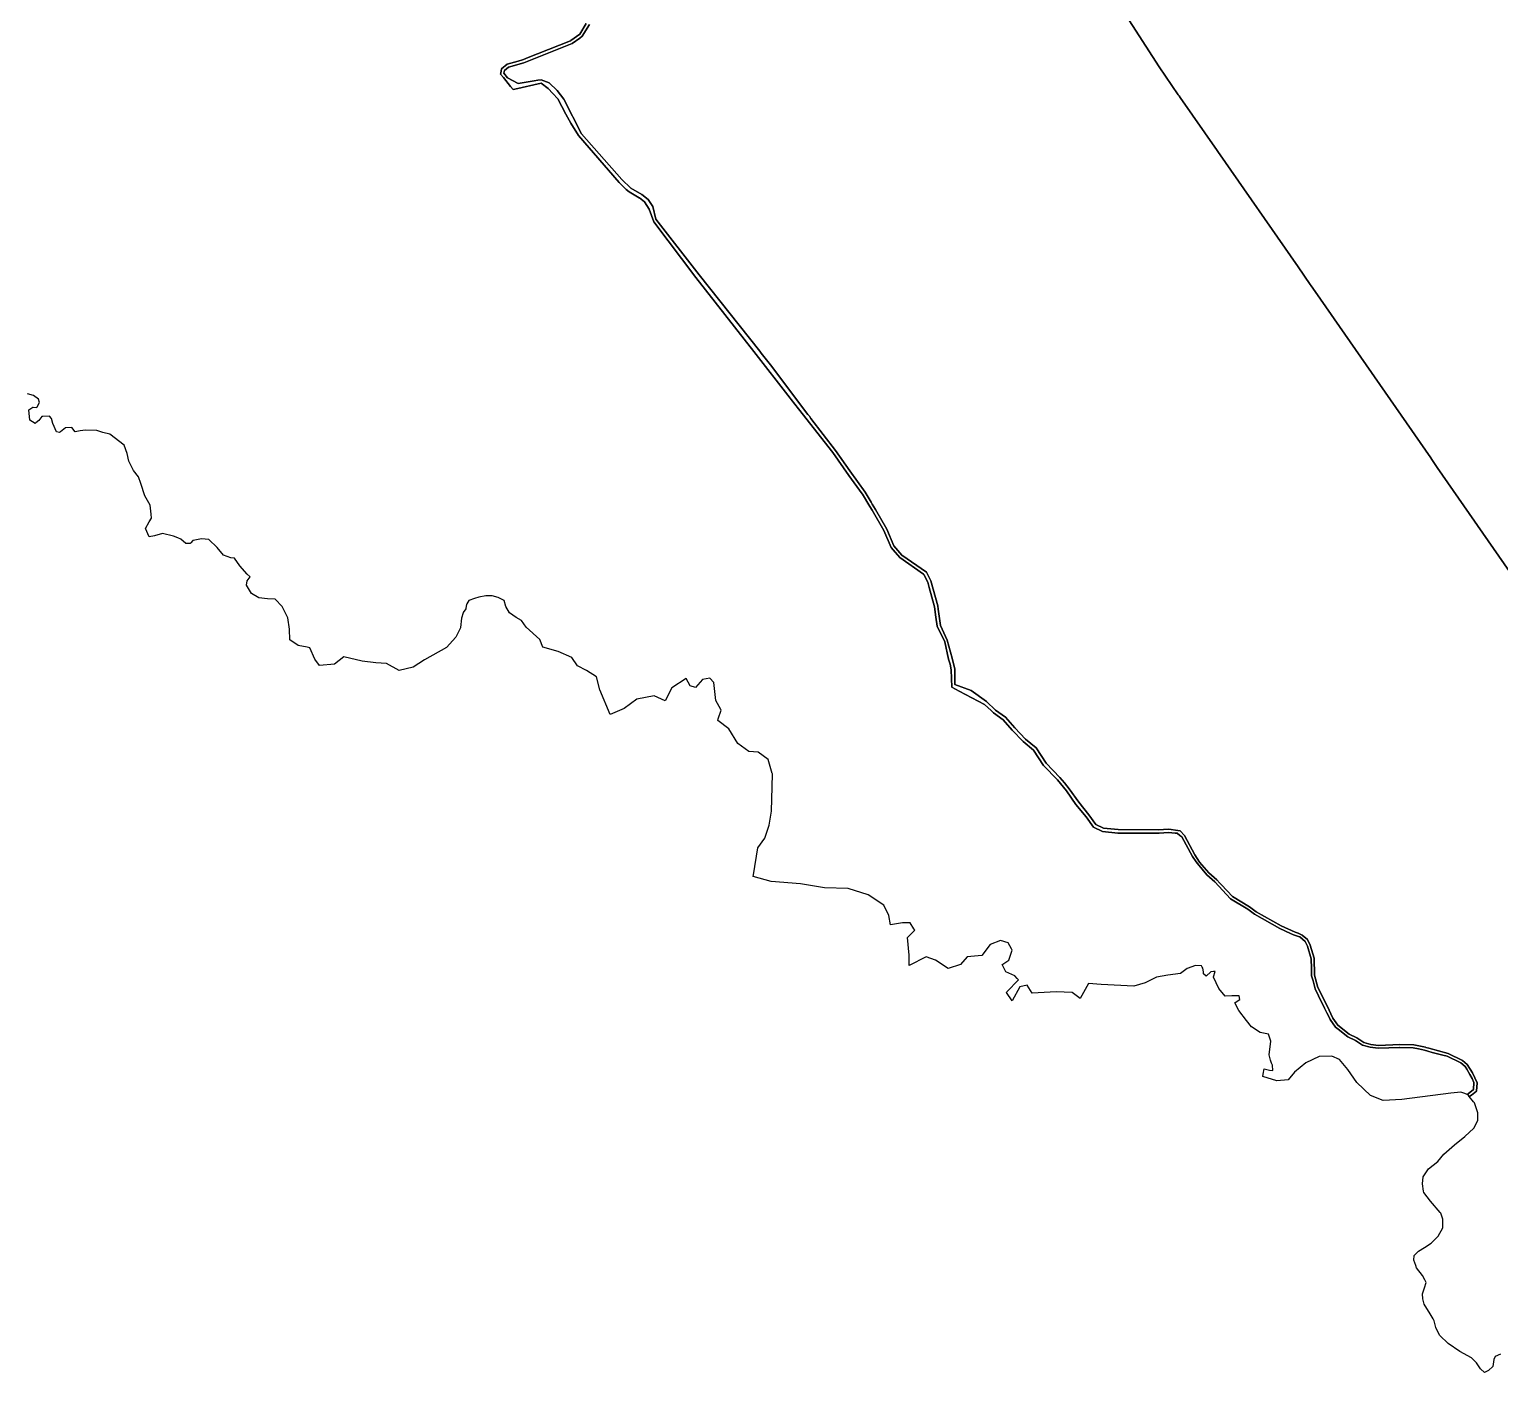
# Model space of a CAD drawing. Header units: metres. Extents: x 3 to 1005126, y 39 to 4383651.
# Drawn here: x 490385 to 492204, y 4355992 to 4357654 of the extents above; entities that cross this region are included whole.
import ezdxf

# ---------------------------------------------------------------- set-up
doc = ezdxf.new("R2010")
doc.units = ezdxf.units.M
doc.header["$MEASUREMENT"] = 0
doc.layers.add('TM_Llucmajor', color=7, linetype='Continuous')

msp = doc.modelspace()

# ---------------------------------------------------------------- linework, layer by layer
at = {"layer": 'TM_Llucmajor', "linetype": 'Continuous', "flags": 128}
for points in [[(491680, 4357767.3), (491782.5, 4357607.6), (491806.3, 4357573.2), (491807.2, 4357571.9), (491808.7, 4357569.8), (491854.3, 4357504.2), (491855.3, 4357502.8), (491954.4, 4357360.1), (491969.6, 4357338.2), (491970.8, 4357336.5), (491975.5, 4357329.7), (492118.7, 4357123.6), (492120.1, 4357121.6), (492126.8, 4357111.9), (492222.9, 4356973.6)], [(492222.9, 4356973.6), (492126.8, 4357111.9), (492120.1, 4357121.6), (492118.7, 4357123.6), (491975.5, 4357329.7), (491970.8, 4357336.5), (491969.6, 4357338.2), (491954.4, 4357360.1), (491855.3, 4357502.8), (491854.3, 4357504.2), (491808.7, 4357569.8), (491807.2, 4357571.9), (491806.3, 4357573.2), (491782.5, 4357607.6), (491680, 4357767.3)], [(491073.6, 4357661.2), (491065.7, 4357648.3), (491065.6, 4357648.3), (491054.7, 4357640.1), (491054.4, 4357639.9), (491054.3, 4357639.8), (490999.8, 4357618.3), (490998.3, 4357617.7), (490994.9, 4357616.3), (490994.8, 4357616.3), (490989.3, 4357614.7), (490975.7, 4357610.8), (490969, 4357605.4), (490969, 4357605.3), (490967.9, 4357599.8), (490967.6, 4357598.7), (490971.1, 4357594.3), (490980, 4357583.4), (490983.1, 4357579.5), (490985.4, 4357580), (491017.9, 4357587.6), (491026.5, 4357580.7), (491032.5, 4357574.5), (491038.4, 4357568.2), (491048.4, 4357549.3), (491054.4, 4357537.8), (491064.1, 4357522.6), (491114.3, 4357464.6), (491123.2, 4357456), (491126.6, 4357452.9), (491139.3, 4357445.6), (491139.5, 4357445.4), (491145.8, 4357440.6), (491151.6, 4357431.6), (491151.7, 4357431.4), (491157.3, 4357415.8), (491209.1, 4357347.1), (491209.3, 4357346.9), (491280.9, 4357255.4), (491326.2, 4357197.6), (491327.3, 4357196.1), (491336.4, 4357184.6), (491378.8, 4357130.4), (491378.9, 4357130.2), (491398.8, 4357102.1), (491415.2, 4357079.2), (491415.5, 4357078.8), (491424.5, 4357063.6), (491427.3, 4357058.9), (491442.1, 4357034), (491450.9, 4357012.8), (491453.3, 4357010), (491461.5, 4357000.5), (491491, 4356980), (491491.5, 4356979.6), (491496.3, 4356969.9), (491498.1, 4356963.2), (491504.6, 4356939.4), (491506.4, 4356926.7), (491508, 4356915.3), (491517.4, 4356896.1), (491522.1, 4356874.6), (491523.8, 4356868.3), (491525.4, 4356861.4), (491526.1, 4356840.1), (491535.2, 4356835.2), (491566.5, 4356818.4), (491574.7, 4356810.9), (491577.5, 4356808.3), (491589.4, 4356799.6), (491600.7, 4356786.6), (491614.3, 4356772.6), (491627.1, 4356762), (491639.4, 4356743.2), (491656.6, 4356725.4), (491667.8, 4356711.8), (491679.5, 4356694.9), (491692.2, 4356679.5), (491701.5, 4356666.6), (491712.5, 4356661.4), (491731.4, 4356659.4), (491736, 4356659.4), (491782.5, 4356659.4), (491794.1, 4356660), (491802.5, 4356659.3), (491804.8, 4356659.1), (491808.3, 4356656.5), (491810.5, 4356654.9), (491823.7, 4356630.6), (491828.4, 4356623.7), (491829.9, 4356621.6), (491841.6, 4356607.6), (491851.4, 4356599.2), (491870.9, 4356578.2), (491892.4, 4356565.4), (491900.5, 4356559), (491931.8, 4356541.3), (491945.3, 4356535.1), (491948.8, 4356533.6), (491956.2, 4356531), (491956.8, 4356530.8), (491963.2, 4356525.4), (491966, 4356519.3), (491970.8, 4356503.6), (491971.1, 4356491.8), (491971.3, 4356482.8), (491973, 4356476.5), (491975.6, 4356466.8), (491975.6, 4356466.7), (491979.9, 4356457.9), (491987.3, 4356442.7), (491990.2, 4356436.9), (491994.1, 4356428.9), (491994.2, 4356428.7), (492000.8, 4356419.3), (492000.9, 4356419.2), (492004.2, 4356416.6), (492016, 4356407.4), (492025.7, 4356402.8), (492034.3, 4356397), (492043.8, 4356394.3), (492053.6, 4356393.1), (492053.8, 4356393.2), (492080, 4356394.2), (492080.2, 4356394.2), (492097.1, 4356393.8), (492103.5, 4356392.5), (492111, 4356390.9), (492115, 4356389.6), (492120.4, 4356387.9), (492133.7, 4356384.7), (492139, 4356383.4), (492139.1, 4356383.4), (492156, 4356375.1), (492161.1, 4356370.6), (492163.4, 4356367.1), (492167.2, 4356360.7), (492169.9, 4356355.5), (492172.1, 4356350.9), (492171.4, 4356342.1), (492165, 4356336.8), (492164.9, 4356336.7), (492163.6, 4356335.9), (492160.9, 4356336.9), (492156, 4356338.7), (492143.5, 4356337.7), (492083, 4356329.6), (492059.8, 4356328.4), (492044.2, 4356334.5), (492027.3, 4356350.8), (492016, 4356367), (492005.8, 4356379.2), (491996.2, 4356383.3), (491980.7, 4356382.7), (491964.1, 4356375.2), (491950.2, 4356363.4), (491942.3, 4356354), (491928.1, 4356352.9), (491911, 4356358.3), (491911.4, 4356361), (491912.4, 4356367.8), (491919, 4356366.1), (491923.1, 4356365.5), (491923, 4356372), (491921.8, 4356374.6), (491920.7, 4356377), (491920.4, 4356378.2), (491918.8, 4356384.9), (491920.9, 4356402), (491917.7, 4356410.6), (491917.7, 4356410.6), (491907.4, 4356412.4), (491897, 4356419.4), (491890.7, 4356427.5), (491881.2, 4356440), (491876.2, 4356449.3), (491876.6, 4356449.6), (491882.6, 4356453.6), (491881.4, 4356458), (491881.1, 4356458), (491872.7, 4356457.9), (491864.3, 4356457.7), (491856.5, 4356467), (491849.8, 4356481), (491850, 4356481.5), (491852.1, 4356487.9), (491849.9, 4356487.9), (491846.7, 4356487.7), (491840.6, 4356482.2), (491837.5, 4356485.4), (491837.3, 4356487.6), (491836.8, 4356492.1), (491835.9, 4356493.5), (491834.8, 4356495), (491827.6, 4356495.7), (491817.3, 4356491.7), (491808.9, 4356485.5), (491793.2, 4356483.6), (491779.2, 4356481), (491765.3, 4356474.1), (491751.1, 4356470), (491710.9, 4356472), (491695.2, 4356473.2), (491684.7, 4356454.5), (491675, 4356462), (491655.3, 4356462.8), (491625.6, 4356461.2), (491619.3, 4356471.2), (491610.3, 4356469.2), (491600.6, 4356451.6), (491593.5, 4356462.3), (491594.1, 4356463), (491608.6, 4356477.9), (491607, 4356479.6), (491603.8, 4356482.8), (491593, 4356487.6), (491588.5, 4356496.9), (491589, 4356497.2), (491596.6, 4356502), (491600.9, 4356514.3), (491599.9, 4356516.1), (491595.8, 4356523.4), (491586.3, 4356526.5), (491573.4, 4356521.4), (491563.1, 4356507.7), (491545.1, 4356506.3), (491536.9, 4356496.6), (491521.7, 4356491.9), (491505.9, 4356502.2), (491494.2, 4356506.1), (491473.2, 4356495.6), (491473.2, 4356498.2), (491473.3, 4356508.3), (491471, 4356530.3), (491480.3, 4356539.2), (491479.2, 4356540.9), (491474.4, 4356548.2), (491465.1, 4356548.3), (491450.3, 4356545.9), (491448.1, 4356557.5), (491441.8, 4356570.3), (491422.4, 4356583), (491397.8, 4356590.6), (491368.3, 4356591.7), (491338.9, 4356596.4), (491302.5, 4356599.6), (491280.3, 4356605.8), (491280.6, 4356607.8), (491285.9, 4356641.3), (491294.7, 4356653.2), (491300.2, 4356669), (491302.9, 4356686.7), (491303.9, 4356716.5), (491304, 4356732.7), (491303.8, 4356733.2), (491298.6, 4356750.6), (491286.6, 4356759.6), (491274.9, 4356760.4), (491261.2, 4356770.3), (491250.2, 4356788.6), (491236.5, 4356798.9), (491237, 4356800.6), (491240.5, 4356811.5), (491240.1, 4356812.4), (491234.2, 4356823.6), (491231.7, 4356845.8), (491226.7, 4356851.2), (491217.5, 4356849.5), (491209, 4356839.7), (491202.3, 4356841.6), (491197.4, 4356850.9), (491179.7, 4356839.1), (491171.2, 4356823), (491157.8, 4356829.1), (491136.2, 4356825.2), (491120.6, 4356813.5), (491103.2, 4356806.3), (491090.4, 4356836.8), (491086.4, 4356852.7), (491074, 4356860.6), (491063, 4356866.5), (491055.7, 4356876.7), (491039.1, 4356884), (491019.8, 4356889.6), (491016.4, 4356899.1), (490999.3, 4356914.2), (490993.6, 4356922.6), (490987.1, 4356926.2), (490978.8, 4356932), (490974.2, 4356939.9), (490972, 4356947.3), (490964.8, 4356951.1), (490957.2, 4356953), (490949.3, 4356953), (490940.8, 4356951.5), (490935.6, 4356949.7), (490928.2, 4356947.1), (490926, 4356943.1), (490925.6, 4356942.4), (490924.7, 4356937.9), (490924.5, 4356936.8), (490921.5, 4356932.2), (490921.3, 4356931.8), (490919.5, 4356925.3), (490918.1, 4356913.7), (490918, 4356913.2), (490912.5, 4356901.7), (490900.8, 4356889.1), (490873.6, 4356873.7), (490859.6, 4356864.8), (490842, 4356860.5), (490826.6, 4356869.3), (490813.4, 4356870.1), (490796.2, 4356872.3), (490773.9, 4356877.4), (490762.1, 4356868.4), (490743.5, 4356866.8), (490737.9, 4356874.5), (490731.6, 4356888.7), (490728.3, 4356889.3), (490717, 4356891.5), (490707, 4356898.7), (490706.4, 4356911.7), (490704.5, 4356925.9), (490697.3, 4356939.9), (490688.7, 4356949), (490679.1, 4356949.5), (490668.7, 4356950.5), (490659.4, 4356955.8), (490653.4, 4356966.1), (490654, 4356971.6), (490657.9, 4356976.5), (490654.1, 4356979.8), (490645.1, 4356990.2), (490638.6, 4356999.5), (490634, 4357000.1), (490625, 4357003.2), (490616.9, 4357012.7), (490606.7, 4357022.6), (490597.6, 4357023.6), (490587.2, 4357021.3), (490586.8, 4357021.3), (490584.5, 4357018.6), (490583.6, 4357017.6), (490578.2, 4357017.8), (490572.2, 4357023.2), (490568.3, 4357024.7), (490563, 4357026.8), (490549.5, 4357030.3), (490539.4, 4357027.1), (490532.7, 4357025.9), (490528.3, 4357036.4), (490533, 4357044.7), (490535.9, 4357049.3), (490535.4, 4357054), (490534.2, 4357065.1), (490527.5, 4357076.6), (490522.7, 4357092.1), (490519.7, 4357100.3), (490513.6, 4357108), (490507.8, 4357119.7), (490505.6, 4357129), (490501.9, 4357139.3), (490484.3, 4357153), (490475.7, 4357155), (490468.1, 4357157.7), (490454.1, 4357158), (490447.3, 4357157.2), (490441.3, 4357156), (490437.3, 4357161.3), (490429.9, 4357161.1), (490429.3, 4357161.1), (490423, 4357155.8), (490421.9, 4357155), (490418.1, 4357155.9), (490413.7, 4357166.1), (490411.9, 4357172.4), (490409.4, 4357175.5), (490401.1, 4357175.1), (490400.1, 4357175), (490396.5, 4357170.1), (490392.8, 4357167), (490391.6, 4357166.1), (490385, 4357170.5), (490383.9, 4357183.4), (490388.7, 4357186.5), (490389.1, 4357186.5), (490393.7, 4357186), (490394.2, 4357186.8), (490397.3, 4357192.2), (490396, 4357196.5), (490389.6, 4357200.8), (490382.2, 4357203.1)], [(491077.6, 4357659.9), (491068.7, 4357645.6), (491065.6, 4357643.3), (491056.3, 4357636.4), (491052.2, 4357634.8), (490996.3, 4357612.6), (490977.3, 4357607.1), (490972.6, 4357603.2), (490971.9, 4357599.7), (490976.4, 4357594.1), (490989.6, 4357586.9), (491009.1, 4357590.2), (491013.7, 4357591), (491017.9, 4357591.7), (491027.9, 4357588), (491037.6, 4357578.4), (491045.9, 4357567.7), (491067.6, 4357524.9), (491117.6, 4357468.4), (491128.7, 4357457.5), (491142.5, 4357449.8), (491150.4, 4357443.4), (491156, 4357434.9), (491159.8, 4357419.1), (491213.3, 4357350.3), (491288.4, 4357255.8), (491290.3, 4357253.4), (491301.5, 4357238.7), (491348, 4357177.5), (491349.8, 4357175.2), (491351.7, 4357172.6), (491382, 4357132.8), (491400, 4357107.7), (491418.8, 4357081.5), (491426.2, 4357068.8), (491427.5, 4357066.5), (491431.5, 4357059.8), (491445.7, 4357035.7), (491454.3, 4357014.9), (491464.2, 4357003.5), (491494.6, 4356982.3), (491500.1, 4356971.4), (491508.6, 4356940.5), (491509.2, 4356936.4), (491512.2, 4356916.3), (491520.4, 4356898.3), (491526.3, 4356875.9), (491529.8, 4356862.3), (491529.8, 4356843.1), (491549.9, 4356835.7), (491568.9, 4356822.1), (491580.2, 4356811.6), (491592.3, 4356802.8), (491603.8, 4356789.5), (491617.3, 4356775.8), (491630.3, 4356764.8), (491642.8, 4356745.9), (491659.8, 4356728.3), (491665.4, 4356721.5), (491671.2, 4356714.3), (491683, 4356697.5), (491695.6, 4356682.1), (491704.3, 4356670), (491713.7, 4356665.6), (491731.7, 4356663.7), (491781.5, 4356663.6), (491794.7, 4356664.4), (491805.8, 4356662.7), (491808.5, 4356662.3), (491813.8, 4356656.6), (491826.7, 4356632.3), (491832.7, 4356623.6), (491844.2, 4356610.1), (491853.9, 4356601.7), (491857.7, 4356597.6), (491859.8, 4356595.4), (491873.2, 4356581.1), (491894.5, 4356568.3), (491902.5, 4356561.9), (491933.4, 4356544.5), (491950.8, 4356536.9), (491954.4, 4356535.4), (491956.1, 4356534.6), (491959.6, 4356533.1), (491966, 4356527.6), (491969.3, 4356520.6), (491974.3, 4356504.4), (491974.8, 4356483.7), (491979.1, 4356468.3), (491990.4, 4356445.4), (491997.5, 4356430.5), (492003.7, 4356421.6), (492017.9, 4356410.4), (492027.4, 4356406), (492035.8, 4356400.3), (492044.5, 4356397.8), (492053.9, 4356396.7), (492080.2, 4356397.8), (492097.8, 4356397.4), (492108.1, 4356395.2), (492112, 4356394.3), (492112.6, 4356394.1), (492116.3, 4356393), (492140.3, 4356386.7), (492158, 4356378.1), (492163.9, 4356373), (492170.3, 4356362.7), (492176, 4356350.2), (492175.2, 4356340), (492168.9, 4356335.2), (492167.2, 4356334), (492166.4, 4356333.5), (492164.9, 4356335.4), (492163.6, 4356335.9), (492164.9, 4356336.7), (492165, 4356336.8), (492171.4, 4356342.1), (492172.1, 4356350.9), (492169.9, 4356355.5), (492167.2, 4356360.7), (492163.4, 4356367.1), (492161.1, 4356370.6), (492156, 4356375.1), (492139.1, 4356383.4), (492139, 4356383.4), (492133.7, 4356384.7), (492120.4, 4356387.9), (492115, 4356389.6), (492111, 4356390.9), (492103.5, 4356392.5), (492097.1, 4356393.8), (492080.2, 4356394.2), (492080, 4356394.2), (492053.8, 4356393.2), (492053.6, 4356393.1), (492043.8, 4356394.3), (492034.3, 4356397), (492025.7, 4356402.8), (492016, 4356407.4), (492004.2, 4356416.6), (492000.9, 4356419.2), (492000.8, 4356419.3), (491994.2, 4356428.7), (491994.1, 4356428.9), (491990.2, 4356436.9), (491987.3, 4356442.7), (491979.9, 4356457.9), (491975.6, 4356466.7), (491975.6, 4356466.8), (491973, 4356476.5), (491971.3, 4356482.8), (491971.1, 4356491.8), (491970.8, 4356503.6), (491966, 4356519.3), (491963.2, 4356525.4), (491956.8, 4356530.8), (491956.2, 4356531), (491948.8, 4356533.6), (491945.3, 4356535.1), (491931.8, 4356541.3), (491900.5, 4356559), (491892.4, 4356565.4), (491870.9, 4356578.2), (491851.4, 4356599.2), (491841.6, 4356607.6), (491829.9, 4356621.6), (491828.4, 4356623.7), (491823.7, 4356630.6), (491810.5, 4356654.9), (491808.3, 4356656.5), (491804.8, 4356659.1), (491802.5, 4356659.3), (491794.1, 4356660), (491782.5, 4356659.4), (491736, 4356659.4), (491731.4, 4356659.4), (491712.5, 4356661.4), (491701.5, 4356666.6), (491692.2, 4356679.5), (491679.5, 4356694.9), (491667.8, 4356711.8), (491656.6, 4356725.4), (491639.4, 4356743.2), (491627.1, 4356762), (491614.3, 4356772.6), (491600.7, 4356786.6), (491589.4, 4356799.6), (491577.5, 4356808.3), (491574.7, 4356810.9), (491566.5, 4356818.4), (491535.2, 4356835.2), (491526.1, 4356840.1), (491525.4, 4356861.4), (491523.8, 4356868.3), (491522.1, 4356874.6), (491517.4, 4356896.1), (491508, 4356915.3), (491506.4, 4356926.7), (491504.6, 4356939.4), (491498.1, 4356963.2), (491496.3, 4356969.9), (491491.5, 4356979.6), (491491, 4356980), (491461.5, 4357000.5), (491453.3, 4357010), (491450.9, 4357012.8), (491442.1, 4357034), (491427.3, 4357058.9), (491424.5, 4357063.6), (491415.5, 4357078.8), (491415.2, 4357079.2), (491398.8, 4357102.1), (491378.9, 4357130.2), (491378.8, 4357130.4), (491336.4, 4357184.6), (491327.3, 4357196.1), (491326.2, 4357197.6), (491280.9, 4357255.4), (491209.3, 4357346.9), (491209.1, 4357347.1), (491157.3, 4357415.8), (491151.7, 4357431.4), (491151.6, 4357431.6), (491145.8, 4357440.6), (491139.5, 4357445.4), (491139.3, 4357445.6), (491126.6, 4357452.9), (491123.2, 4357456), (491114.3, 4357464.6), (491064.1, 4357522.6), (491054.4, 4357537.8), (491048.4, 4357549.3), (491038.4, 4357568.2), (491032.5, 4357574.5), (491026.5, 4357580.7), (491017.9, 4357587.6), (490985.4, 4357580), (490983.1, 4357579.5), (490980, 4357583.4), (490971.1, 4357594.3), (490967.6, 4357598.7), (490967.9, 4357599.8), (490969, 4357605.3), (490969, 4357605.4), (490975.7, 4357610.8), (490989.3, 4357614.7), (490994.8, 4357616.3), (490994.9, 4357616.3), (490998.3, 4357617.7), (490999.8, 4357618.3), (491054.3, 4357639.8), (491054.4, 4357639.9), (491054.7, 4357640.1), (491065.6, 4357648.3), (491065.7, 4357648.3), (491073.6, 4357661.2)], [(492205.1, 4356014.3), (492198.2, 4356011.6), (492196.6, 4356007.7), (492195.4, 4355999.4), (492190.2, 4355994.2), (492185.2, 4355991.7), (492180.4, 4355996.4), (492175.4, 4356003.7), (492169.2, 4356009.8), (492154.5, 4356018), (492140.2, 4356027.8), (492129.8, 4356037.4), (492125, 4356047.1), (492124.9, 4356047.6), (492122.7, 4356055.9), (492121.5, 4356058.1), (492118.1, 4356064.3), (492110.5, 4356076.3), (492110, 4356078.1), (492108.7, 4356082.8), (492108.6, 4356089.2), (492111.1, 4356096.5), (492113, 4356103.1), (492111.4, 4356106.3), (492108.6, 4356111.9), (492101.1, 4356121.4), (492100.2, 4356124.1), (492097.9, 4356130.8), (492098.3, 4356136.8), (492103.6, 4356141.9), (492111.1, 4356146.4), (492119.3, 4356152), (492127.8, 4356160.7), (492133.7, 4356170.8), (492133.6, 4356181.4), (492131, 4356189), (492130.3, 4356189.7), (492118.4, 4356203.9), (492109.9, 4356214.5), (492109.6, 4356216.3), (492108.4, 4356225.4), (492109.1, 4356233.8), (492115.8, 4356243.7), (492127.5, 4356253), (492134.7, 4356262.1), (492148.1, 4356273.6), (492160.9, 4356283.9), (492172, 4356294), (492176.8, 4356303.8), (492176.8, 4356313), (492172.6, 4356325.6), (492171.7, 4356326.7), (492166.4, 4356333.5), (492167.2, 4356334), (492168.9, 4356335.2), (492175.2, 4356340), (492176, 4356350.2), (492170.3, 4356362.7), (492163.9, 4356373), (492158, 4356378.1), (492140.3, 4356386.7), (492116.3, 4356393), (492112.6, 4356394.1), (492112, 4356394.3), (492108.1, 4356395.2), (492097.8, 4356397.4), (492080.2, 4356397.8), (492053.9, 4356396.7), (492044.5, 4356397.8), (492035.8, 4356400.3), (492027.4, 4356406), (492017.9, 4356410.4), (492003.7, 4356421.6), (491997.5, 4356430.5), (491990.4, 4356445.4), (491979.1, 4356468.3), (491974.8, 4356483.7), (491974.3, 4356504.4), (491969.3, 4356520.6), (491966, 4356527.6), (491959.6, 4356533.1), (491956.1, 4356534.6), (491954.4, 4356535.4), (491950.8, 4356536.9), (491933.4, 4356544.5), (491902.5, 4356561.9), (491894.5, 4356568.3), (491873.2, 4356581.1), (491859.8, 4356595.4), (491857.7, 4356597.6), (491853.9, 4356601.7), (491844.2, 4356610.1), (491832.7, 4356623.6), (491826.7, 4356632.3), (491813.8, 4356656.6), (491808.5, 4356662.3), (491805.8, 4356662.7), (491794.7, 4356664.4), (491781.5, 4356663.6), (491731.7, 4356663.7), (491713.7, 4356665.6), (491704.3, 4356670), (491695.6, 4356682.1), (491683, 4356697.5), (491671.2, 4356714.3), (491665.4, 4356721.5), (491659.8, 4356728.3), (491642.8, 4356745.9), (491630.3, 4356764.8), (491617.3, 4356775.8), (491603.8, 4356789.5), (491592.3, 4356802.8), (491580.2, 4356811.6), (491568.9, 4356822.1), (491549.9, 4356835.7), (491529.8, 4356843.1), (491529.8, 4356862.3), (491526.3, 4356875.9), (491520.4, 4356898.3), (491512.2, 4356916.3), (491509.2, 4356936.4), (491508.6, 4356940.5), (491500.1, 4356971.4), (491494.6, 4356982.3), (491464.2, 4357003.5), (491454.3, 4357014.9), (491445.7, 4357035.7), (491431.5, 4357059.8), (491427.5, 4357066.5), (491426.2, 4357068.8), (491418.8, 4357081.5), (491400, 4357107.7), (491382, 4357132.8), (491351.7, 4357172.6), (491349.8, 4357175.2), (491348, 4357177.5), (491301.5, 4357238.7), (491290.3, 4357253.4), (491288.4, 4357255.8), (491213.3, 4357350.3), (491159.8, 4357419.1), (491156, 4357434.9), (491150.4, 4357443.4), (491142.5, 4357449.8), (491128.7, 4357457.5), (491117.6, 4357468.4), (491067.6, 4357524.9), (491045.9, 4357567.7), (491037.6, 4357578.4), (491027.9, 4357588), (491017.9, 4357591.7), (491013.7, 4357591), (491009.1, 4357590.2), (490989.6, 4357586.9), (490976.4, 4357594.1), (490971.9, 4357599.7), (490972.6, 4357603.2), (490977.3, 4357607.1), (490996.3, 4357612.6), (491052.2, 4357634.8), (491056.3, 4357636.4), (491065.6, 4357643.3), (491068.7, 4357645.6), (491077.6, 4357659.9)]]:
    msp.add_lwpolyline(points, dxfattribs=at)

doc.saveas('drawing.dxf')
